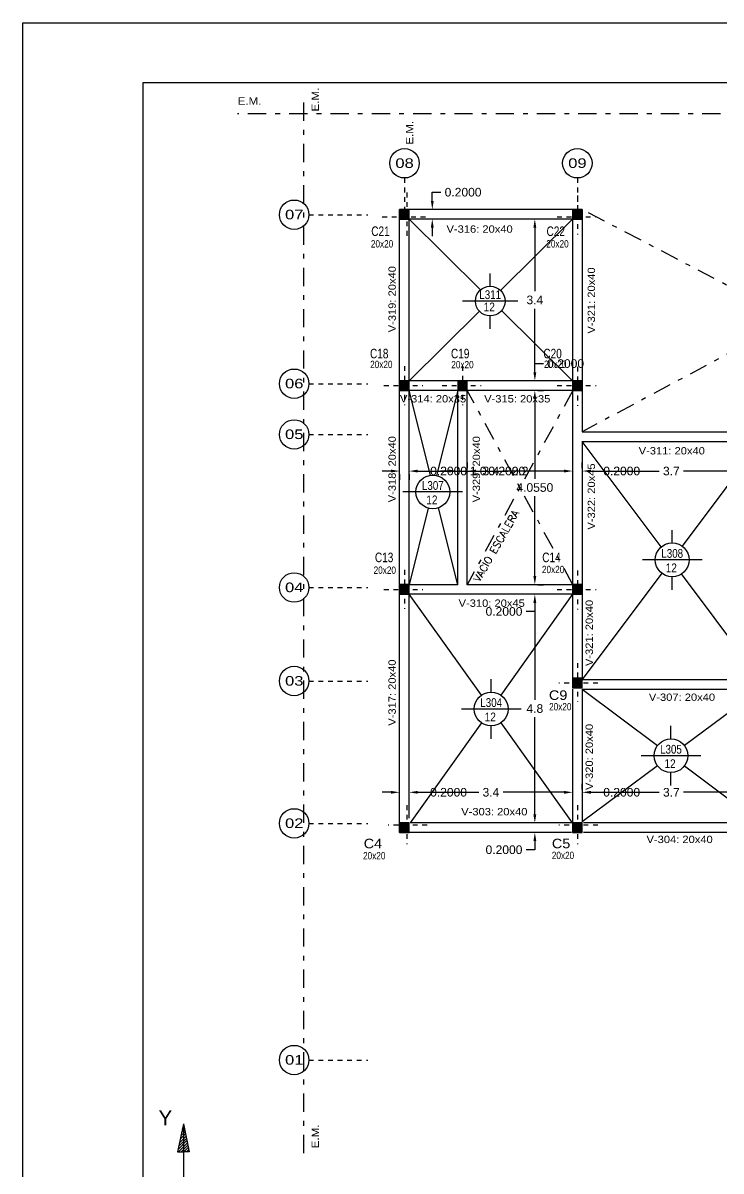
# Model space of a CAD drawing. Header units: inches. Extents: x 59 to 371, y 58 to 151.
# Drawn here: x 72.35 to 86.93, y 114.47 to 138.44 of the extents above; entities that cross this region are included whole.
import ezdxf
from ezdxf.enums import TextEntityAlignment as Align

# ---------------------------------------------------------------- set-up
doc = ezdxf.new("R2010")
doc.units = ezdxf.units.IN
doc.header["$MEASUREMENT"] = 0
doc.linetypes.add('DASHDOT', pattern=[25.4, 12.7, -6.35, 0, -6.35])
doc.linetypes.add('DASHDOT2', pattern=[0.5, 0.25, -0.125, 0, -0.125])
for name, color, linetype in [('Baja', 2, 'Continuous'), ('COLUMNA RECT', 3, 'Continuous'), ('COLUMNA REF', 3, 'Continuous'), ('COLUMNAS EJES', 1, 'Continuous'), ('Cotas', 7, 'Continuous'), ('Ejes', 8, 'Continuous'), ('Pórticos', 3, 'Continuous'), ('Recuadro', 1, 'Continuous'), ('Textos', 2, 'Continuous'), ('VIG_DIMEN', 3, 'Continuous'), ('VIGAS', 5, 'Continuous')]:
    doc.layers.add(name, color=color, linetype=linetype)
doc.styles.add('ROMANS', font='romans')
doc.styles.get("Standard").update_dxf_attribs({"font": 'arial.ttf'})
doc.dimstyles.get("Standard").update_dxf_attribs({"dimtxt": 0.18, "dimasz": 0.18, "dimexe": 0.18, "dimexo": 0.0625, "dimgap": 0.09, "dimtad": 0, "dimtih": 1, "dimtoh": 1, "dimdec": 4, "dimzin": 0, "dimdsep": 46, "dimtxsty": 'Standard', "dimcen": 0.09, "dimadec": 0, "dimazin": 0, "dimtfac": 1, "dimtdec": 4, "dimtofl": 0, "dimtmove": 0, "dimatfit": 3, "dimfxl": 0, "dimtolj": 1, "dimtzin": 0, "dimarcsym": 0})

# ---------------------------------------------------------------- blocks, each defined once
blk = doc.blocks.new('*D127')
at = {"layer": 'Cotas', "color": 0, "linetype": 'Continuous', "lineweight": -2, "ltscale": 0.1}
for p, q in [((80.415, 129.146), (80.415, 129.264)), ((80.035, 129.084), (79.855, 129.084)), ((80.215, 129.021), (80.215, 128.904)), ((80.595, 129.084), (80.775, 129.084))]:
    blk.add_line(p, q, dxfattribs=at)
at = {"layer": 'Cotas', "color": 0, "linetype": 'Continuous', "ltscale": 0.1}
for points in [[(80.035, 129.114), (80.035, 129.054), (80.215, 129.084)], [(80.595, 129.114), (80.595, 129.054), (80.415, 129.084)]]:
    blk.add_solid(points, dxfattribs=at)
at = {"layer": 'DEFPOINTS', "color": 0, "linetype": 'Continuous', "ltscale": 0.1}
for p in [(80.215, 129.084), (80.415, 129.084), (80.415, 129.084)]:
    blk.add_point(p, dxfattribs=at)
at = {"layer": 'Cotas', "color": 0, "linetype": 'Continuous', "ltscale": 0.1, "insert": (81.238, 129.084), "char_height": 0.18, "attachment_point": 5}
blk.add_mtext('\\A1;0.2000', dxfattribs=at)
blk = doc.blocks.new('*D128')
at = {"layer": 'Cotas', "color": 0, "lineweight": -2}
for p, q in [((83.829, 129.146), (83.829, 129.264)), ((84.029, 129.146), (84.029, 129.264)), ((83.649, 129.084), (83.469, 129.084)), ((84.209, 129.084), (84.389, 129.084))]:
    blk.add_line(p, q, dxfattribs=at)
at = {"layer": 'Cotas', "color": 0}
for points in [[(83.649, 129.114), (83.649, 129.054), (83.829, 129.084)], [(84.209, 129.114), (84.209, 129.054), (84.029, 129.084)]]:
    blk.add_solid(points, dxfattribs=at)
at = {"layer": 'DEFPOINTS', "color": 0}
for p in [(83.829, 129.084), (84.029, 129.084), (84.029, 129.084)]:
    blk.add_point(p, dxfattribs=at)
at = {"layer": 'Cotas', "color": 0, "insert": (84.852, 129.084), "char_height": 0.18, "attachment_point": 5}
blk.add_mtext('\\A1;0.2000', dxfattribs=at)
blk = doc.blocks.new('*D129')
at = {"layer": 'Cotas', "color": 0, "lineweight": -2}
for p, q in [((84.029, 129.146), (84.029, 129.264)), ((87.749, 129.146), (87.749, 129.264)), ((84.209, 129.084), (85.635, 129.084)), ((87.569, 129.084), (86.143, 129.084))]:
    blk.add_line(p, q, dxfattribs=at)
at = {"layer": 'Cotas', "color": 0}
for points in [[(84.209, 129.114), (84.209, 129.054), (84.029, 129.084)], [(87.569, 129.114), (87.569, 129.054), (87.749, 129.084)]]:
    blk.add_solid(points, dxfattribs=at)
at = {"layer": 'DEFPOINTS', "color": 0}
for p in [(84.029, 129.084), (87.749, 129.084), (87.749, 129.084)]:
    blk.add_point(p, dxfattribs=at)
at = {"layer": 'Cotas', "color": 0, "insert": (85.889, 129.084), "char_height": 0.18, "attachment_point": 5}
blk.add_mtext('\\A1;3.7', dxfattribs=at)
blk = doc.blocks.new('*D133')
at = {"layer": 'Cotas', "color": 0, "lineweight": -2}
for p, q in [((83.039, 131.147), (83.039, 131.327)), ((83.039, 131.327), (83.219, 131.327)), ((82.976, 130.967), (82.859, 130.967)), ((82.976, 130.767), (82.859, 130.767)), ((83.039, 130.587), (83.039, 130.407))]:
    blk.add_line(p, q, dxfattribs=at)
at = {"layer": 'Cotas', "color": 0}
for points in [[(83.009, 131.147), (83.069, 131.147), (83.039, 130.967)], [(83.009, 130.587), (83.069, 130.587), (83.039, 130.767)]]:
    blk.add_solid(points, dxfattribs=at)
at = {"layer": 'DEFPOINTS', "color": 0}
for p in [(83.039, 130.967), (83.039, 130.967), (83.039, 130.767)]:
    blk.add_point(p, dxfattribs=at)
at = {"layer": 'Cotas', "color": 0, "insert": (83.682, 131.327), "char_height": 0.18, "attachment_point": 5}
blk.add_mtext('\\A1;0.2000', dxfattribs=at)
blk = doc.blocks.new('*D134')
at = {"layer": 'Cotas', "color": 0, "lineweight": -2}
for p, q in [((82.976, 134.345), (82.859, 134.345)), ((83.039, 134.165), (83.039, 132.838)), ((83.039, 131.147), (83.039, 132.474)), ((82.976, 130.967), (82.859, 130.967))]:
    blk.add_line(p, q, dxfattribs=at)
at = {"layer": 'Cotas', "color": 0}
for points in [[(83.009, 134.165), (83.069, 134.165), (83.039, 134.345)], [(83.009, 131.147), (83.069, 131.147), (83.039, 130.967)]]:
    blk.add_solid(points, dxfattribs=at)
at = {"layer": 'DEFPOINTS', "color": 0}
for p in [(83.039, 134.345), (83.039, 134.345), (83.039, 130.967)]:
    blk.add_point(p, dxfattribs=at)
at = {"layer": 'Cotas', "color": 0, "insert": (83.039, 132.656), "char_height": 0.18, "attachment_point": 5}
blk.add_mtext('\\A1;3.4', dxfattribs=at)
blk = doc.blocks.new('*D135')
at = {"layer": 'Cotas', "color": 0, "lineweight": -2}
for p, q in [((80.898, 134.725), (80.898, 134.905)), ((80.898, 134.905), (81.078, 134.905)), ((80.835, 134.545), (80.718, 134.545)), ((80.835, 134.345), (80.718, 134.345)), ((80.898, 134.165), (80.898, 133.985))]:
    blk.add_line(p, q, dxfattribs=at)
at = {"layer": 'Cotas', "color": 0}
for points in [[(80.868, 134.725), (80.928, 134.725), (80.898, 134.545)], [(80.868, 134.165), (80.928, 134.165), (80.898, 134.345)]]:
    blk.add_solid(points, dxfattribs=at)
at = {"layer": 'DEFPOINTS', "color": 0}
for p in [(80.898, 134.545), (80.898, 134.545), (80.898, 134.345)]:
    blk.add_point(p, dxfattribs=at)
at = {"layer": 'Cotas', "color": 0, "insert": (81.541, 134.905), "char_height": 0.18, "attachment_point": 5}
blk.add_mtext('\\A1;0.2000', dxfattribs=at)
blk = doc.blocks.new('*D48')
at = {"layer": 'DEFPOINTS', "color": 0}
for p in [(83.039, 126.712), (83.039, 126.512), (83.039, 126.512)]:
    blk.add_point(p, dxfattribs=at)
at = {"layer": 'VIGAS', "color": 0, "lineweight": -2}
for p, q in [((83.039, 126.892), (83.039, 127.072)), ((82.976, 126.712), (82.859, 126.712)), ((82.976, 126.512), (82.859, 126.512)), ((83.039, 126.332), (83.039, 126.152)), ((83.039, 126.152), (82.859, 126.152))]:
    blk.add_line(p, q, dxfattribs=at)
at = {"layer": 'VIGAS', "color": 0}
for points in [[(83.009, 126.892), (83.069, 126.892), (83.039, 126.712)], [(83.009, 126.332), (83.069, 126.332), (83.039, 126.512)]]:
    blk.add_solid(points, dxfattribs=at)
at = {"layer": 'VIGAS', "color": 0, "insert": (82.395, 126.152), "char_height": 0.18, "attachment_point": 5}
blk.add_mtext('\\A1;0.2000', dxfattribs=at)
blk = doc.blocks.new('*D49')
at = {"layer": 'Cotas', "color": 0, "lineweight": -2}
for p, q in [((82.976, 126.512), (82.859, 126.512)), ((83.039, 126.332), (83.039, 124.307)), ((83.039, 121.918), (83.039, 123.943)), ((82.976, 121.738), (82.859, 121.738))]:
    blk.add_line(p, q, dxfattribs=at)
at = {"layer": 'Cotas', "color": 0}
for points in [[(83.009, 126.332), (83.069, 126.332), (83.039, 126.512)], [(83.009, 121.918), (83.069, 121.918), (83.039, 121.738)]]:
    blk.add_solid(points, dxfattribs=at)
at = {"layer": 'DEFPOINTS', "color": 0}
for p in [(83.039, 126.512), (83.039, 121.738), (83.039, 121.738)]:
    blk.add_point(p, dxfattribs=at)
at = {"layer": 'Cotas', "color": 0, "insert": (83.039, 124.125), "char_height": 0.18, "attachment_point": 5}
blk.add_mtext('\\A1;4.8', dxfattribs=at)
blk = doc.blocks.new('*D50')
at = {"layer": 'DEFPOINTS', "color": 0}
for p in [(83.039, 121.738), (83.039, 121.538), (83.039, 121.538)]:
    blk.add_point(p, dxfattribs=at)
at = {"layer": 'VIGAS', "color": 0, "lineweight": -2}
for p, q in [((83.039, 121.918), (83.039, 122.098)), ((82.976, 121.738), (82.859, 121.738)), ((82.976, 121.538), (82.859, 121.538)), ((83.039, 121.358), (83.039, 121.178)), ((83.039, 121.178), (82.859, 121.178))]:
    blk.add_line(p, q, dxfattribs=at)
at = {"layer": 'VIGAS', "color": 0}
for points in [[(83.009, 121.918), (83.069, 121.918), (83.039, 121.738)], [(83.009, 121.358), (83.069, 121.358), (83.039, 121.538)]]:
    blk.add_solid(points, dxfattribs=at)
at = {"layer": 'VIGAS', "color": 0, "insert": (82.395, 121.178), "char_height": 0.18, "attachment_point": 5}
blk.add_mtext('\\A1;0.2000', dxfattribs=at)
blk = doc.blocks.new('*D51')
at = {"layer": 'Cotas', "color": 0, "lineweight": -2}
for p, q in [((80.415, 129.146), (80.415, 129.264)), ((83.829, 129.146), (83.829, 129.264)), ((80.595, 129.084), (81.868, 129.084)), ((83.649, 129.084), (82.375, 129.084))]:
    blk.add_line(p, q, dxfattribs=at)
at = {"layer": 'Cotas', "color": 0}
for points in [[(80.595, 129.114), (80.595, 129.054), (80.415, 129.084)], [(83.649, 129.114), (83.649, 129.054), (83.829, 129.084)]]:
    blk.add_solid(points, dxfattribs=at)
at = {"layer": 'DEFPOINTS', "color": 0}
for p in [(80.415, 129.084), (83.829, 129.084), (83.829, 129.084)]:
    blk.add_point(p, dxfattribs=at)
at = {"layer": 'Cotas', "color": 0, "insert": (82.122, 129.084), "char_height": 0.18, "attachment_point": 5}
blk.add_mtext('\\A1;3.4', dxfattribs=at)
blk = doc.blocks.new('*D52')
at = {"layer": 'DEFPOINTS', "color": 0}
for p in [(80.215, 122.377), (80.415, 122.377), (80.415, 122.377)]:
    blk.add_point(p, dxfattribs=at)
at = {"layer": 'Ejes', "color": 0, "lineweight": -2}
for p, q in [((80.215, 122.439), (80.215, 122.557)), ((80.415, 122.439), (80.415, 122.557)), ((80.035, 122.377), (79.855, 122.377)), ((80.595, 122.377), (80.775, 122.377))]:
    blk.add_line(p, q, dxfattribs=at)
at = {"layer": 'Ejes', "color": 0}
for points in [[(80.035, 122.407), (80.035, 122.347), (80.215, 122.377)], [(80.595, 122.407), (80.595, 122.347), (80.415, 122.377)]]:
    blk.add_solid(points, dxfattribs=at)
at = {"layer": 'Ejes', "color": 0, "insert": (81.238, 122.377), "char_height": 0.18, "attachment_point": 5}
blk.add_mtext('\\A1;0.2000', dxfattribs=at)
blk = doc.blocks.new('*D53')
at = {"layer": 'Cotas', "color": 0, "lineweight": -2}
for p, q in [((80.415, 122.439), (80.415, 122.557)), ((83.829, 122.439), (83.829, 122.557)), ((80.595, 122.377), (81.868, 122.377)), ((83.649, 122.377), (82.375, 122.377))]:
    blk.add_line(p, q, dxfattribs=at)
at = {"layer": 'Cotas', "color": 0}
for points in [[(80.595, 122.407), (80.595, 122.347), (80.415, 122.377)], [(83.649, 122.407), (83.649, 122.347), (83.829, 122.377)]]:
    blk.add_solid(points, dxfattribs=at)
at = {"layer": 'DEFPOINTS', "color": 0}
for p in [(80.415, 122.377), (83.829, 122.377), (83.829, 122.377)]:
    blk.add_point(p, dxfattribs=at)
at = {"layer": 'Cotas', "color": 0, "insert": (82.122, 122.377), "char_height": 0.18, "attachment_point": 5}
blk.add_mtext('\\A1;3.4', dxfattribs=at)
blk = doc.blocks.new('*D54')
at = {"layer": 'DEFPOINTS', "color": 0}
for p in [(83.829, 122.377), (84.029, 122.377), (84.029, 122.377)]:
    blk.add_point(p, dxfattribs=at)
at = {"layer": 'Ejes', "color": 0, "lineweight": -2}
for p, q in [((83.829, 122.439), (83.829, 122.557)), ((84.029, 122.439), (84.029, 122.557)), ((83.649, 122.377), (83.469, 122.377)), ((84.209, 122.377), (84.389, 122.377))]:
    blk.add_line(p, q, dxfattribs=at)
at = {"layer": 'Ejes', "color": 0}
for points in [[(83.649, 122.407), (83.649, 122.347), (83.829, 122.377)], [(84.209, 122.407), (84.209, 122.347), (84.029, 122.377)]]:
    blk.add_solid(points, dxfattribs=at)
at = {"layer": 'Ejes', "color": 0, "insert": (84.852, 122.377), "char_height": 0.18, "attachment_point": 5}
blk.add_mtext('\\A1;0.2000', dxfattribs=at)
blk = doc.blocks.new('*D55')
at = {"layer": 'Cotas', "color": 0, "lineweight": -2}
for p, q in [((84.029, 122.439), (84.029, 122.557)), ((87.749, 122.439), (87.749, 122.557)), ((84.209, 122.377), (85.635, 122.377)), ((87.569, 122.377), (86.143, 122.377))]:
    blk.add_line(p, q, dxfattribs=at)
at = {"layer": 'Cotas', "color": 0}
for points in [[(84.209, 122.407), (84.209, 122.347), (84.029, 122.377)], [(87.569, 122.407), (87.569, 122.347), (87.749, 122.377)]]:
    blk.add_solid(points, dxfattribs=at)
at = {"layer": 'DEFPOINTS', "color": 0}
for p in [(84.029, 122.377), (87.749, 122.377), (87.749, 122.377)]:
    blk.add_point(p, dxfattribs=at)
at = {"layer": 'Cotas', "color": 0, "insert": (85.889, 122.377), "char_height": 0.18, "attachment_point": 5}
blk.add_mtext('\\A1;3.7', dxfattribs=at)
blk = doc.blocks.new('*D59')
at = {"layer": 'DEFPOINTS', "color": 0}
for p in [(83.039, 130.767), (83.039, 126.712), (83.039, 126.712)]:
    blk.add_point(p, dxfattribs=at)
at = {"layer": 'Ejes', "color": 0, "lineweight": -2}
for p, q in [((83.101, 130.767), (83.219, 130.767)), ((83.039, 130.587), (83.039, 128.922)), ((83.039, 126.892), (83.039, 128.558)), ((83.101, 126.712), (83.219, 126.712))]:
    blk.add_line(p, q, dxfattribs=at)
at = {"layer": 'Ejes', "color": 0}
for points in [[(83.009, 130.587), (83.069, 130.587), (83.039, 130.767)], [(83.009, 126.892), (83.069, 126.892), (83.039, 126.712)]]:
    blk.add_solid(points, dxfattribs=at)
at = {"layer": 'Ejes', "color": 0, "insert": (83.039, 128.74), "char_height": 0.18, "attachment_point": 5}
blk.add_mtext('\\A1;4.0550', dxfattribs=at)
blk = doc.blocks.new('*D16')
at = {"layer": 'Cotas', "color": 0, "linetype": 'Continuous', "lineweight": -2, "ltscale": 0.1}
for p, q in [((80.416, 129.146), (80.416, 129.264)), ((80.036, 129.084), (79.856, 129.084)), ((80.216, 129.021), (80.216, 128.904)), ((80.596, 129.084), (80.776, 129.084))]:
    blk.add_line(p, q, dxfattribs=at)
at = {"layer": 'Cotas', "color": 0, "linetype": 'Continuous', "ltscale": 0.1}
for points in [[(80.036, 129.114), (80.036, 129.054), (80.216, 129.084)], [(80.596, 129.114), (80.596, 129.054), (80.416, 129.084)]]:
    blk.add_solid(points, dxfattribs=at)
at = {"layer": 'DEFPOINTS', "color": 0, "linetype": 'Continuous', "ltscale": 0.1}
for p in [(80.216, 129.084), (80.416, 129.084), (80.416, 129.084)]:
    blk.add_point(p, dxfattribs=at)
at = {"layer": 'Cotas', "color": 0, "linetype": 'Continuous', "ltscale": 0.1, "insert": (81.239, 129.084), "char_height": 0.18, "attachment_point": 5}
blk.add_mtext('\\A1;0.2000', dxfattribs=at)
blk = doc.blocks.new('*D17')
at = {"layer": 'Cotas', "color": 0, "lineweight": -2}
for p, q in [((81.43, 129.146), (81.43, 129.264)), ((80.416, 129.021), (80.416, 128.904)), ((80.596, 129.084), (81.25, 129.084)), ((81.43, 129.084), (81.61, 129.084))]:
    blk.add_line(p, q, dxfattribs=at)
at = {"layer": 'Cotas', "color": 0}
for points in [[(80.596, 129.114), (80.596, 129.054), (80.416, 129.084)], [(81.25, 129.114), (81.25, 129.054), (81.43, 129.084)]]:
    blk.add_solid(points, dxfattribs=at)
at = {"layer": 'DEFPOINTS', "color": 0}
for p in [(80.416, 129.084), (81.43, 129.084), (81.43, 129.084)]:
    blk.add_point(p, dxfattribs=at)
at = {"layer": 'Cotas', "color": 0, "insert": (81.855, 129.084), "char_height": 0.18, "attachment_point": 5}
blk.add_mtext('\\A1;1.0', dxfattribs=at)
blk = doc.blocks.new('*D18')
at = {"layer": 'Cotas', "color": 0, "lineweight": -2}
for p, q in [((83.83, 129.146), (83.83, 129.264)), ((84.03, 129.146), (84.03, 129.264)), ((83.65, 129.084), (83.47, 129.084)), ((84.21, 129.084), (84.39, 129.084))]:
    blk.add_line(p, q, dxfattribs=at)
at = {"layer": 'Cotas', "color": 0}
for points in [[(83.65, 129.114), (83.65, 129.054), (83.83, 129.084)], [(84.21, 129.114), (84.21, 129.054), (84.03, 129.084)]]:
    blk.add_solid(points, dxfattribs=at)
at = {"layer": 'DEFPOINTS', "color": 0}
for p in [(83.83, 129.084), (84.03, 129.084), (84.03, 129.084)]:
    blk.add_point(p, dxfattribs=at)
at = {"layer": 'Cotas', "color": 0, "insert": (84.853, 129.084), "char_height": 0.18, "attachment_point": 5}
blk.add_mtext('\\A1;0.2000', dxfattribs=at)
blk = doc.blocks.new('*D19')
at = {"layer": 'DEFPOINTS', "color": 0}
for p in [(81.43, 129.084), (81.63, 129.084), (81.63, 129.084)]:
    blk.add_point(p, dxfattribs=at)
at = {"layer": 'VIGAS', "color": 0, "lineweight": -2}
for p, q in [((81.43, 129.146), (81.43, 129.264)), ((81.63, 129.146), (81.63, 129.264)), ((81.25, 129.084), (81.07, 129.084)), ((81.81, 129.084), (81.99, 129.084))]:
    blk.add_line(p, q, dxfattribs=at)
at = {"layer": 'VIGAS', "color": 0}
for points in [[(81.25, 129.114), (81.25, 129.054), (81.43, 129.084)], [(81.81, 129.114), (81.81, 129.054), (81.63, 129.084)]]:
    blk.add_solid(points, dxfattribs=at)
at = {"layer": 'VIGAS', "color": 0, "insert": (82.453, 129.084), "char_height": 0.18, "attachment_point": 5}
blk.add_mtext('\\A1;0.2000', dxfattribs=at)
blk = doc.blocks.new('*D20')
at = {"layer": 'Cotas', "color": 0, "lineweight": -2}
for p, q in [((81.63, 129.146), (81.63, 129.264)), ((83.83, 129.146), (83.83, 129.264)), ((81.81, 129.084), (82.475, 129.084)), ((83.65, 129.084), (82.984, 129.084))]:
    blk.add_line(p, q, dxfattribs=at)
at = {"layer": 'Cotas', "color": 0}
for points in [[(81.81, 129.114), (81.81, 129.054), (81.63, 129.084)], [(83.65, 129.114), (83.65, 129.054), (83.83, 129.084)]]:
    blk.add_solid(points, dxfattribs=at)
at = {"layer": 'DEFPOINTS', "color": 0}
for p in [(81.63, 129.084), (83.83, 129.084), (83.83, 129.084)]:
    blk.add_point(p, dxfattribs=at)
at = {"layer": 'Cotas', "color": 0, "insert": (82.73, 129.084), "char_height": 0.18, "attachment_point": 5}
blk.add_mtext('\\A1;2.2', dxfattribs=at)

msp = doc.modelspace()

# ---------------------------------------------------------------- hatches: boundary and pattern name
at = {"layer": 'Baja'}
h = msp.add_hatch(dxfattribs=at)
h.set_pattern_fill('ANSI31', color=256, scale=0.0125, style=0)
h.set_pattern_definition([(45, (-54.21311, -173.385965), (-0.028063289, 0.028063289), [])])
h.paths.add_polyline_path([(75.70302, 115.45552), (75.82521, 114.87179), (75.70302, 114.87179), (75.58083, 114.87179)])
at = {"layer": 'COLUMNAS EJES'}
for points in [[(80.41565, 134.54518), (80.21465, 134.54518), (80.21465, 134.34418), (80.41565, 134.34418)], [(84.02865, 134.54518), (83.82765, 134.54518), (83.82765, 134.34418), (84.02865, 134.34418)], [(80.41565, 130.96768), (80.21465, 130.96768), (80.21465, 130.76668), (80.41565, 130.76668)], [(81.62908, 130.96768), (81.42808, 130.96768), (81.42808, 130.76668), (81.62908, 130.76668)], [(84.02908, 130.96733), (83.82808, 130.96733), (83.82808, 130.76633), (84.02908, 130.76633)], [(80.41565, 126.71268), (80.21465, 126.71268), (80.21465, 126.51168), (80.41565, 126.51168)], [(84.02908, 126.71268), (83.82808, 126.71268), (83.82808, 126.51168), (84.02908, 126.51168)], [(84.02908, 124.75812), (83.82808, 124.75812), (83.82808, 124.55712), (84.02908, 124.55712)], [(80.41565, 121.73891), (80.21465, 121.73891), (80.21465, 121.53791), (80.41565, 121.53791)], [(84.02908, 121.73891), (83.82808, 121.73891), (83.82808, 121.53791), (84.02908, 121.53791)]]:
    msp.add_hatch(color=256, dxfattribs=at).paths.add_polyline_path(points)

# ---------------------------------------------------------------- linework, layer by layer
at = {"color": 6}
for points in [[(96.10336, 137.18934), (74.85337, 137.18934)], [(74.85337, 137.18934), (74.85337, 104.96213)]]:
    msp.add_lwpolyline(points, dxfattribs=at)
at = {"layer": 'Baja'}
for points in [[(75.70302, 115.45552), (75.58083, 114.87179), (75.70302, 114.87179)], [(75.70302, 115.45552), (75.82521, 114.87179), (75.70302, 114.87179)], [(75.70302, 115.45552), (75.70302, 112.56047), (78.79087, 112.56047)]]:
    msp.add_lwpolyline(points, dxfattribs=at)
at = {"layer": 'COLUMNA RECT'}
for points in [[(80.41565, 134.54518), (80.21465, 134.54518), (80.21465, 134.34418), (80.41565, 134.34418)], [(84.02865, 134.54518), (83.82765, 134.54518), (83.82765, 134.34418), (84.02865, 134.34418)], [(80.41565, 130.96768), (80.21465, 130.96768), (80.21465, 130.76668), (80.41565, 130.76668)], [(81.62908, 130.96768), (81.42808, 130.96768), (81.42808, 130.76668), (81.62908, 130.76668)], [(84.02908, 130.96768), (83.82808, 130.96768), (83.82808, 130.76668), (84.02908, 130.76668)], [(80.41565, 126.71268), (80.21465, 126.71268), (80.21465, 126.51168), (80.41565, 126.51168)], [(84.02908, 126.71268), (83.82808, 126.71268), (83.82808, 126.51168), (84.02908, 126.51168)], [(84.02908, 124.75812), (83.82808, 124.75812), (83.82808, 124.55712), (84.02908, 124.55712)], [(80.41565, 121.73891), (80.21465, 121.73891), (80.21465, 121.53791), (80.41565, 121.53791)], [(84.02908, 121.73891), (83.82808, 121.73891), (83.82808, 121.53791), (84.02908, 121.53791)]]:
    msp.add_lwpolyline(points, close=True, dxfattribs=at)
at = {"layer": 'COLUMNAS EJES', "linetype": 'DASHDOT2', "ltscale": 0.3}
for p, q in [((80.31601, 135.2031), (80.31601, 134.54518)), ((80.31601, 135.2031), (80.31601, 134.54518)), ((83.92815, 135.2031), (83.92815, 134.54518)), ((83.92815, 135.2031), (83.92815, 134.54518)), ((80.36465, 134.89704), (80.36465, 133.9217)), ((83.92815, 134.8384), (83.92815, 134.02561)), ((78.32178, 134.43406), (79.55309, 134.43406)), ((78.32178, 134.43406), (79.55309, 134.43406)), ((79.85424, 134.39518), (80.82958, 134.39518)), ((83.50281, 134.39518), (84.3156, 134.39518)), ((80.31465, 131.27358), (80.31465, 130.46079)), ((81.52858, 131.27358), (81.52858, 130.46079)), ((83.92858, 131.2604), (83.92858, 130.44761)), ((78.32178, 130.90606), (79.55309, 130.90606)), ((78.32178, 130.90606), (79.55309, 130.90606)), ((79.88931, 130.86718), (80.70209, 130.86718)), ((81.10324, 130.86718), (81.91602, 130.86718)), ((83.50324, 130.86718), (84.31602, 130.86718)), ((78.32178, 129.84743), (79.55309, 129.84743)), ((78.32178, 129.84743), (79.55309, 129.84743)), ((80.31465, 127.01858), (80.31465, 126.20579)), ((83.92858, 127.0054), (83.92858, 126.19261)), ((78.32178, 126.65106), (79.55309, 126.65106)), ((78.32178, 126.65106), (79.55309, 126.65106)), ((79.88931, 126.61218), (80.70209, 126.61218)), ((83.50324, 126.61218), (84.31602, 126.61218)), ((83.92858, 125.07584), (83.92858, 124.26305)), ((78.32178, 124.69884), (79.55309, 124.69884)), ((78.32178, 124.69884), (79.55309, 124.69884)), ((84.35392, 124.65762), (83.54114, 124.65762)), ((80.36465, 122.10613), (80.36465, 121.29334)), ((83.92858, 122.10613), (83.92858, 121.29334)), ((83.92858, 122.10613), (83.92858, 121.29334)), ((78.32178, 121.72679), (79.55309, 121.72679)), ((78.32178, 121.72679), (79.55309, 121.72679)), ((80.79, 121.68791), (79.97721, 121.68791)), ((84.35392, 121.68791), (83.54114, 121.68791)), ((84.35392, 121.68791), (83.54114, 121.68791)), ((78.32178, 116.78588), (79.55309, 116.78588)), ((78.32178, 116.78588), (79.55309, 116.78588))]:
    msp.add_line(p, q, dxfattribs=at)
at = {"layer": 'Ejes', "linetype": 'DASHDOT', "ltscale": 0.03}
for p, q in [((92.69459, 134.54518), (84.02858, 129.90431)), ((92.89459, 129.90431), (84.02858, 134.54518)), ((83.82958, 130.76718), (81.62958, 126.71218)), ((83.82958, 126.71218), (81.62958, 130.76718))]:
    msp.add_line(p, q, dxfattribs=at)
at = {"layer": 'Ejes', "linetype": 'Continuous', "ltscale": 0.1}
for p, q in [((81.90696, 132.86858), (80.41465, 134.34518)), ((83.82858, 134.34518), (82.3225, 132.85495)), ((81.88245, 132.41953), (80.41465, 130.96718)), ((83.82858, 130.96718), (82.34543, 132.43472)), ((80.85839, 128.99654), (80.41565, 130.76718)), ((81.42958, 130.76718), (80.98567, 128.99184)), ((85.67891, 127.49894), (84.02858, 129.70431)), ((87.74902, 129.70431), (86.11197, 127.5167)), ((80.81456, 128.30755), (80.41565, 126.71218)), ((81.42958, 126.71218), (81.02869, 128.31546)), ((85.68932, 126.9519), (84.02858, 124.73262)), ((87.74902, 124.73262), (86.10091, 126.93502)), ((82.12789, 124.46907), (82.12789, 124.73907)), ((82.75069, 124.11627), (81.50509, 124.11627)), ((82.12789, 123.49347), (82.12789, 123.76347))]:
    msp.add_line(p, q, dxfattribs=at)
at = {"layer": 'Ejes'}
for p, q in [((82.1072, 132.94206), (82.1072, 133.21206)), ((82.6868, 132.63246), (81.5276, 132.63246)), ((82.1072, 132.05406), (82.1072, 132.32406)), ((81.53202, 128.64742), (80.28642, 128.64742)), ((85.90685, 127.58245), (85.90685, 127.85245)), ((86.52965, 127.22965), (85.28405, 127.22965)), ((86.52965, 127.22965), (85.28405, 127.22965)), ((85.90685, 126.60685), (85.90685, 126.87685)), ((85.88044, 123.49434), (85.88044, 123.76434)), ((86.50324, 123.14154), (85.25764, 123.14154)), ((85.88044, 122.51874), (85.88044, 122.78874))]:
    msp.add_line(p, q, dxfattribs=at)
at = {"layer": 'Ejes', "linetype": 'DASHDOT', "ltscale": 0.03}
for points in [[(78.21465, 114.84535), (78.21465, 136.9313)], [(95.53228, 136.54518), (76.83023, 136.54518)]]:
    msp.add_lwpolyline(points, dxfattribs=at)
at = {"layer": 'Ejes'}
for points in [[(81.92268, 124.40325), (80.41465, 126.51218)], [(83.82858, 126.51218), (82.3321, 124.40396)], [(84.02858, 124.53262), (85.59836, 123.35344)], [(87.74902, 124.53262), (86.16343, 123.35222)], [(81.92368, 123.82858), (80.43965, 121.73791)], [(83.82858, 121.73791), (82.3331, 123.8293)], [(85.59745, 122.93087), (84.02858, 121.76291)], [(86.16252, 122.92965), (87.74902, 121.73791)]]:
    msp.add_lwpolyline(points, dxfattribs=at)
for centre, radius in [((82.1072, 132.63246), 0.3096), ((80.90922, 128.64742), 0.3528), ((85.90685, 127.22965), 0.3528), ((85.88044, 123.14154), 0.3528)]:
    msp.add_circle(centre, radius, dxfattribs=at)
at = {"layer": 'Ejes', "linetype": 'Continuous', "ltscale": 0.1}
msp.add_circle((82.12789, 124.11627), 0.3528, dxfattribs=at)
at = {"layer": 'Pórticos', "linetype": 'Continuous', "ltscale": 0.1}
for centre in [(80.31789, 135.50977), (83.92631, 135.50977), (78.01511, 134.43594), (78.01511, 130.90794), (78.01511, 129.84931), (78.01511, 126.65294), (78.01511, 124.70073), (78.01511, 121.72867), (78.01511, 116.78777)]:
    msp.add_circle(centre, 0.30668, dxfattribs=at)
at = {"layer": 'Recuadro'}
for p, q in [((72.35337, 138.43934), (97.35336, 138.43934)), ((72.35337, 103.71213), (72.35337, 138.43934))]:
    msp.add_line(p, q, dxfattribs=at)
at = {"layer": 'VIGAS', "linetype": 'Continuous', "ltscale": 0.1}
for p, q in [((84.02858, 134.54518), (80.21465, 134.54518)), ((80.21465, 121.53791), (80.21465, 134.54518)), ((84.02858, 134.54518), (84.02858, 129.90431)), ((83.82858, 134.34518), (80.41465, 134.34518)), ((80.41465, 130.96718), (80.41465, 134.34518)), ((83.82858, 134.34518), (83.82858, 130.96718)), ((80.41465, 126.71218), (80.41465, 130.76718)), ((83.82858, 130.76718), (83.82858, 126.71218)), ((84.02858, 129.90431), (87.74902, 129.90431)), ((84.02858, 129.70431), (84.02858, 124.73262)), ((84.02858, 129.70431), (87.74902, 129.70431)), ((80.41465, 121.83791), (80.41465, 126.51218)), ((83.82858, 126.51218), (83.82858, 124.73262)), ((84.02858, 124.73262), (90.2218, 124.73262)), ((84.02858, 124.53262), (90.2218, 124.53262))]:
    msp.add_line(p, q, dxfattribs=at)
at = {"layer": 'VIGAS', "linetype": 'Continuous'}
for p, q in [((83.82858, 130.96718), (80.41465, 130.96718)), ((81.42858, 130.76718), (80.41465, 130.76718)), ((81.42958, 130.76718), (80.41565, 130.76718)), ((81.42958, 126.71218), (81.42958, 130.76718)), ((83.82858, 130.76718), (81.62858, 130.76718)), ((81.62958, 126.71218), (81.62958, 130.76718)), ((81.42958, 126.71218), (80.41565, 126.71218)), ((83.82958, 126.71218), (81.62958, 126.71218)), ((83.82858, 126.51218), (80.41465, 126.51218))]:
    msp.add_line(p, q, dxfattribs=at)
at = {"layer": 'VIGAS', "linetype": 'Continuous', "ltscale": 0.1}
for points in [[(83.82858, 124.53262), (83.82858, 121.73791)], [(84.02858, 124.53262), (84.02858, 121.76291)], [(83.80358, 121.53791), (80.21465, 121.53791)], [(83.82858, 121.73791), (80.43965, 121.73791)], [(87.74902, 121.73791), (84.05358, 121.73791)], [(87.74902, 121.53791), (84.05358, 121.53791)]]:
    msp.add_lwpolyline(points, dxfattribs=at)

# ---------------------------------------------------------------- texts
at = {"layer": 'Baja', "insert": (75.18046, 115.74028), "char_height": 0.3125, "width": 0.7126247, "attachment_point": 1}
msp.add_mtext('Y', dxfattribs=at)
at = {"layer": 'COLUMNA REF'}
for s, width, p, p2 in [('C21', 0.749194, (79.62423, 133.99117), (80.00823, 133.99117)), ('C22', 0.749194, (83.28369, 133.99117), (83.66769, 133.99117)), ('C18', 0.749194, (79.59854, 131.43688), (79.98254, 131.43688)), ('C19', 0.749194, (81.28824, 131.43688), (81.67224, 131.43688)), ('C20', 0.749194, (83.21744, 131.43688), (83.60144, 131.43688)), ('C13', 0.749194, (79.70085, 127.18188), (80.08485, 127.18188)), ('C14', 0.749194, (83.19328, 127.18188), (83.57728, 127.18188)), ('C9', 1.075141, (83.33362, 124.30586), (83.71762, 124.30586)), ('C4', 1.075141, (79.46669, 121.20782), (79.85069, 121.20782)), ('C5', 1.075141, (83.39527, 121.20782), (83.77927, 121.20782))]:
    msp.add_text(s, height=0.2, dxfattribs=dict(at, width=width)).set_placement(p, p2, align=Align.FIT)
at = {"layer": 'Cotas', "width": 0.8}
for p in [(79.61624, 133.75139), (83.27835, 133.75139), (79.60073, 131.23356), (81.29463, 131.22964), (83.23164, 131.23748), (79.67337, 126.93838), (83.18724, 126.9526), (83.33672, 124.08795), (79.45295, 120.97638), (83.39361, 120.98349)]:
    msp.add_text('20x20', height=0.1533, dxfattribs=at).set_placement(p)
at = {"layer": 'Pórticos', "linetype": 'Continuous', "ltscale": 0.1, "width": 1.23561}
for s, p, p2 in [('08', (80.12726, 135.4129), (80.51126, 135.4129)), ('09', (83.73569, 135.4129), (84.11969, 135.4129)), ('07', (77.82449, 134.33908), (78.20849, 134.33908)), ('06', (77.82449, 130.81108), (78.20849, 130.81108)), ('05', (77.82449, 129.75245), (78.20849, 129.75245)), ('04', (77.82449, 126.55608), (78.20849, 126.55608)), ('03', (77.82449, 124.60386), (78.20849, 124.60386)), ('02', (77.82449, 121.6318), (78.20849, 121.6318)), ('01', (77.82449, 116.6909), (78.20849, 116.6909))]:
    msp.add_text(s, height=0.2, dxfattribs=at).set_placement(p, p2, align=Align.FIT)
at = {"layer": 'Textos'}
for s, width, p, p2 in [('L311', 0.793414, (81.8804, 132.67482), (82.334, 132.67482)), ('12', 0.813074, (81.972, 132.41772), (82.20442, 132.41772)), ('L307', 0.793414, (80.68242, 128.69098), (81.13602, 128.69098)), ('12', 0.813074, (80.77402, 128.38948), (81.00644, 128.38948)), ('L308', 0.793414, (85.68005, 127.27321), (86.13365, 127.27321)), ('12', 0.813074, (85.77165, 126.97172), (86.00407, 126.97172)), ('L304', 0.793414, (81.90109, 124.15863), (82.35469, 124.15863)), ('12', 0.813074, (81.99243, 123.85781), (82.22485, 123.85781)), ('L305', 0.793414, (85.65364, 123.1839), (86.10724, 123.1839)), ('12', 0.813074, (85.74498, 122.88308), (85.9774, 122.88308))]:
    msp.add_text(s, height=0.18396, dxfattribs=dict(at, width=width)).set_placement(p, p2, align=Align.FIT)
at = {"layer": 'VIG_DIMEN'}
for s, width, p, p2 in [('E.M.', 1.130443, (76.83433, 136.73326), (77.332, 136.73326)), ('V-316: 20x40', 1.08479, (81.195, 134.05956), (82.577, 134.05956)), ('V-314: 20x35', 1.08479, (80.22314, 130.5161), (81.60514, 130.5161)), ('V-315: 20x35', 1.08479, (81.98093, 130.5161), (83.36293, 130.5161)), ('V-311: 20x40', 1.08479, (85.20644, 129.4307), (86.58844, 129.4307)), ('V-310: 20x45', 1.08479, (81.44731, 126.24967), (82.82931, 126.24967)), ('V-307: 20x40', 1.08479, (85.41934, 124.286), (86.80134, 124.286)), ('V-303: 20x40', 1.08479, (81.50245, 121.89613), (82.88445, 121.89613)), ('V-304: 20x40', 1.08479, (85.37017, 121.31697), (86.75217, 121.31697))]:
    msp.add_text(s, height=0.1533, dxfattribs=dict(at, width=width)).set_placement(p, p2, align=Align.FIT)
for s, width, p, p2 in [('E.M.', 1.130443, (78.53044, 136.59084), (78.53044, 137.0885)), ('E.M.', 1.130443, (80.5018, 135.89734), (80.5018, 136.395)), ('V-319: 20x40', 1.08479, (80.13611, 131.98107), (80.13611, 133.36307)), ('V-321: 20x40', 1.08479, (84.29427, 131.95429), (84.29427, 133.33629)), ('V-318: 20x40', 1.08479, (80.13611, 128.43122), (80.13611, 129.81322)), ('V-329: 20x40', 1.08479, (81.8949, 128.43122), (81.8949, 129.81322)), ('V-322: 20x45', 1.08479, (84.29427, 127.86145), (84.29427, 129.24345)), ('V-321: 20x40', 1.08479, (84.25086, 125.01237), (84.25086, 126.39437)), ('V-317: 20x40', 1.08479, (80.13611, 123.76752), (80.13611, 125.14952)), ('V-320: 20x40', 1.08479, (84.25086, 122.42372), (84.25086, 123.80572)), ('E.M.', 1.130443, (78.53044, 114.94471), (78.53044, 115.44238))]:
    msp.add_text(s, height=0.1533, rotation=90, dxfattribs=dict(at, width=width)).set_placement(p, p2, align=Align.FIT)
at = {"layer": 'VIG_DIMEN', "style": 'ROMANS'}
msp.add_text('VACIO ESCALERA', height=0.1533, rotation=60.247851, dxfattribs=at).set_placement((81.88293, 126.75225))

# ---------------------------------------------------------------- dimensions: what is measured, and where the dimension line sits
at = {"layer": 'Cotas'}
for base, p1, p2, angle, picture, middle in [((80.89751, 134.54519), (80.89751, 134.34519), (80.89751, 134.54519), 90, '*D135', (81.54083, 134.90519)), ((83.03853, 130.96719), (83.03853, 130.76719), (83.03853, 130.96719), 90, '*D133', (83.68185, 131.32719)), ((84.02858, 129.0837), (83.82858, 129.0837), (84.02858, 129.0837), 180, '*D128', (84.8519, 129.0837)), ((84.02958, 129.0837), (83.82958, 129.0837), (84.02958, 129.0837), 180, '*D18', (84.8529, 129.0837))]:
    dim = msp.add_linear_dim(base=base, p1=p1, p2=p2, angle=angle, dimstyle='Standard', dxfattribs=at)
    dim.commit()
    dim.dimension.update_dxf_attribs({"geometry": picture, "text_midpoint": middle})
for base, p1, p2, angle, picture, middle in [((83.03853, 134.34519), (83.03853, 130.96719), (83.03853, 134.34519), 90, '*D134', (83.03853, 132.65619)), ((81.42958, 129.0837), (80.41565, 129.0837), (81.42958, 129.0837), 180, '*D17', (81.85465, 129.0837)), ((87.74902, 129.0837), (84.02858, 129.0837), (87.74902, 129.0837), 180, '*D129', (85.8888, 129.0837)), ((83.03853, 121.73791), (83.03853, 126.51218), (83.03853, 121.73791), 90, '*D49', (83.03853, 124.12505))]:
    dim = msp.add_linear_dim(base=base, p1=p1, p2=p2, angle=angle, dimstyle='Standard', override={"dimdec": 1}, dxfattribs=at)
    dim.commit()
    dim.dimension.update_dxf_attribs({"geometry": picture, "text_midpoint": middle})
at = {"layer": 'Cotas', "linetype": 'Continuous', "ltscale": 0.1}
for base, p1, p2, picture, middle in [((80.41465, 129.0837), (80.21465, 129.0837), (80.41465, 129.0837), '*D127', (81.23797, 129.0837)), ((80.41565, 129.0837), (80.21565, 129.0837), (80.41565, 129.0837), '*D16', (81.23897, 129.0837))]:
    dim = msp.add_linear_dim(base=base, p1=p1, p2=p2, angle=180, dimstyle='Standard', dxfattribs=at)
    dim.commit()
    dim.dimension.update_dxf_attribs({"geometry": picture, "text_midpoint": middle})
at = {"layer": 'Cotas'}
for base, p1, p2, picture, middle in [((83.82858, 129.0837), (80.41465, 129.0837), (83.82858, 129.0837), '*D51', (82.12162, 129.0837)), ((83.82958, 129.0837), (81.62958, 129.0837), (83.82958, 129.0837), '*D20', (82.72958, 129.0837)), ((83.82858, 122.37674), (80.41465, 122.37674), (83.82858, 122.37674), '*D53', (82.12162, 122.37674)), ((87.74902, 122.37674), (84.02858, 122.37674), (87.74902, 122.37674), '*D55', (85.8888, 122.37674))]:
    dim = msp.add_linear_dim(base=base, p1=p1, p2=p2, dimstyle='Standard', override={"dimdec": 1}, dxfattribs=at)
    dim.commit()
    dim.dimension.update_dxf_attribs({"geometry": picture, "text_midpoint": middle})
at = {"layer": 'Ejes'}
dim = msp.add_linear_dim(base=(83.03853, 126.71218), p1=(83.03853, 130.76719), p2=(83.03853, 126.71218), angle=90, dimstyle='Standard', dxfattribs=at)
dim.commit()
dim.dimension.update_dxf_attribs({"geometry": '*D59', "text_midpoint": (83.03853, 128.73968)})
for base, p1, p2, picture, middle in [((80.41465, 122.37674), (80.21465, 122.37674), (80.41465, 122.37674), '*D52', (81.23797, 122.37674)), ((84.02858, 122.37674), (83.82858, 122.37674), (84.02858, 122.37674), '*D54', (84.8519, 122.37674))]:
    dim = msp.add_linear_dim(base=base, p1=p1, p2=p2, dimstyle='Standard', dxfattribs=at)
    dim.commit()
    dim.dimension.update_dxf_attribs({"geometry": picture, "text_midpoint": middle})
at = {"layer": 'VIGAS'}
dim = msp.add_linear_dim(base=(81.62958, 129.0837), p1=(81.42958, 129.0837), p2=(81.62958, 129.0837), dimstyle='Standard', dxfattribs=at)
dim.commit()
dim.dimension.update_dxf_attribs({"geometry": '*D19', "text_midpoint": (82.4529, 129.0837)})
for base, p1, p2, picture, middle in [((83.03853, 126.51218), (83.03853, 126.71218), (83.03853, 126.51218), '*D48', (82.39521, 126.15218)), ((83.03853, 121.53791), (83.03853, 121.73791), (83.03853, 121.53791), '*D50', (82.39521, 121.17791))]:
    dim = msp.add_linear_dim(base=base, p1=p1, p2=p2, angle=90, dimstyle='Standard', dxfattribs=at)
    dim.commit()
    dim.dimension.update_dxf_attribs({"geometry": picture, "text_midpoint": middle})

doc.saveas('drawing.dxf')
